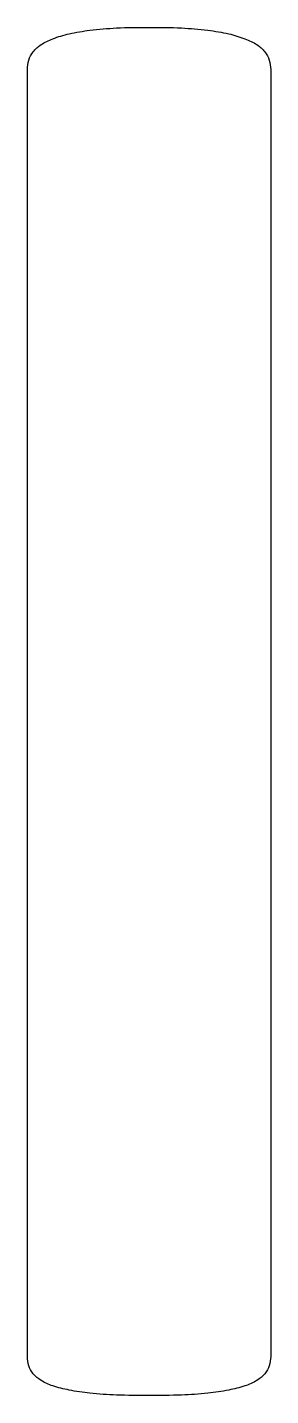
# Model space of a CAD drawing. Extents: x -125 to 125, y -250 to 250.
# Drawn here: x -60.37 to -59.06, y 185.65 to 193.03 of the extents above; entities that cross this region are included whole.
import ezdxf

# ---------------------------------------------------------------- set-up
doc = ezdxf.new("R2010")
doc.units = 0
doc.layers.get('0').update_dxf_attribs({"linetype": 'CONTINUOUS'})

msp = doc.modelspace()

# ---------------------------------------------------------------- linework, layer by layer
at = {"color": 7, "linetype": 'CONTINUOUS'}
for p, q in [((-60.3713, 185.8581), (-60.3713, 192.8037)), ((-59.0562, 192.8037), (-59.0562, 185.8581))]:
    msp.add_line(p, q, dxfattribs=at)
for points, knots in [([(-60.3713, 192.8037), (-60.3699, 192.8209), (-60.3671, 192.8549), (-60.3403, 192.9026), (-60.2953, 192.9432), (-60.2275, 192.9741), (-60.1389, 193.0004), (-60.0231, 193.0181), (-59.879, 193.031), (-59.7723, 193.0312), (-59.7138, 193.0313)], [0, 0, 0, 0, 0.067677, 0.134051, 0.21094, 0.304388, 0.426676, 0.577139, 0.768022, 1, 1, 1, 1]), ([(-59.7138, 193.0313), (-59.6552, 193.0312), (-59.549, 193.0311), (-59.4051, 193.0177), (-59.2895, 193.0011), (-59.2008, 192.9733), (-59.1325, 192.9437), (-59.0872, 192.9026), (-59.0605, 192.8549), (-59.0576, 192.8209), (-59.0562, 192.8037)], [0, 0, 0, 0, 0.232012, 0.420841, 0.5733864, 0.693694, 0.7890292, 0.8659292, 0.9323131, 1, 1, 1, 1]), ([(-59.7138, 185.6463), (-59.7722, 185.6469), (-59.8788, 185.648), (-60.0232, 185.6556), (-60.1381, 185.6741), (-60.228, 185.6934), (-60.2944, 185.7238), (-60.3406, 185.7607), (-60.3673, 185.8074), (-60.3699, 185.841), (-60.3713, 185.8581)], [0, 0, 0, 0, 0.233814, 0.425885, 0.577202, 0.698773, 0.792037, 0.866737, 0.931787, 1, 1, 1, 1]), ([(-59.0562, 185.8581), (-59.0576, 185.841), (-59.0603, 185.8074), (-59.0869, 185.7607), (-59.1334, 185.7234), (-59.2004, 185.6941), (-59.2903, 185.6735), (-59.4049, 185.6559), (-59.5493, 185.6479), (-59.6553, 185.6469), (-59.7138, 185.6463)], [0, 0, 0, 0, 0.068223, 0.133284, 0.207995, 0.303181, 0.422729, 0.576151, 0.766149, 1, 1, 1, 1])]:
    msp.add_open_spline(points, degree=3, knots=knots, dxfattribs=at)

doc.saveas('drawing.dxf')
